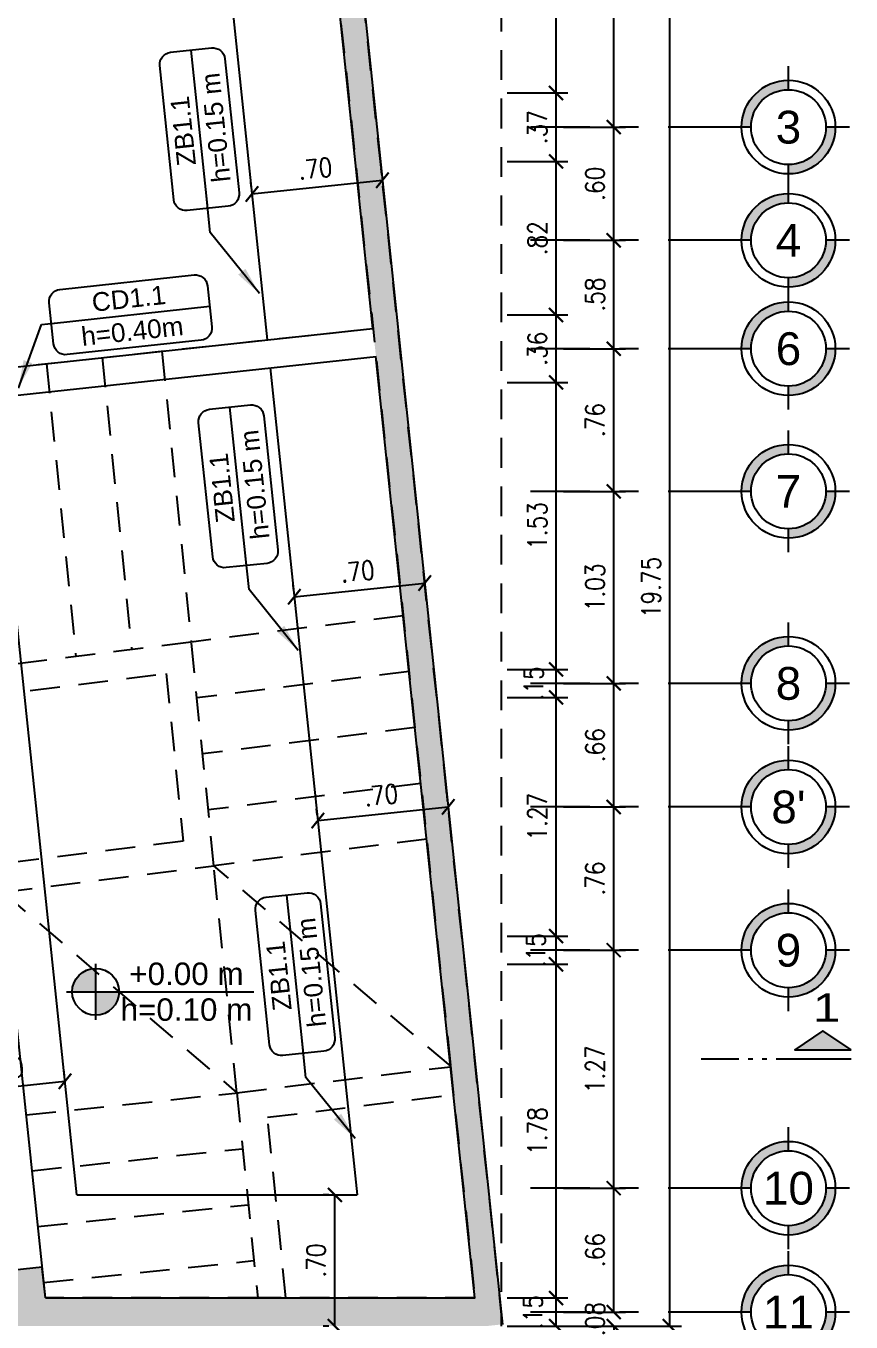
# Model space of a CAD drawing. Header units: millimetres. Extents: x -2.2 to 45.5, y -6.4 to 21.6.
# Drawn here: x 23.22 to 27.62, y -0.05 to 6.87 of the extents above; entities that cross this region are included whole.
import ezdxf
from ezdxf.enums import TextEntityAlignment as Align

# ---------------------------------------------------------------- set-up
doc = ezdxf.new("R2010")
doc.units = ezdxf.units.MM
doc.header["$LTSCALE"] = 0.05
doc.linetypes.add('DASHDOT2', pattern=[12.7, 6.35, -3.175, 0, -3.175])
doc.linetypes.add('HIDDEN2', pattern=[4.7625, 3.175, -1.5875])
for name, color, linetype in [('ACOTADO', 2, 'Continuous'), ('CANT_INVIS', 2, 'HIDDEN2'), ('CIMENTACIÓN$0$CANT_VIS', 3, 'Continuous'), ('EJES', 1, 'DASHDOT2'), ('PLANTA BAJA$0$CONT_CORTE', 2, 'HIDDEN2'), ('PLANTA BAJA$0$PRETIL', 2, 'HIDDEN2'), ('TXT_IND', 2, 'Continuous')]:
    doc.layers.add(name, color=color, linetype=linetype)
doc.styles.add('ACOTAMIENTOS', font='romans.shx', dxfattribs={"width": 0.85})
doc.styles.add('ARIAL', font='arial.ttf')
doc.styles.get("Standard").update_dxf_attribs({"font": 'romans.shx'})
doc.dimstyles.new('ACOTA_50', dxfattribs={"dimscale": 0.05, "dimtxt": 2, "dimasz": 1.5, "dimexe": 1.25, "dimexo": 0.625, "dimgap": 1, "dimtad": 1, "dimzin": 4, "dimdsep": 46, "dimtxsty": 'ACOTAMIENTOS', "dimblk1": 'ARCHTICK', "dimblk2": 'ARCHTICK', "dimsah": 1, "dimcen": 1.5, "dimclrd": 1, "dimclre": 1, "dimclrt": 256, "dimadec": 0, "dimazin": 0, "dimtfac": 1, "dimtofl": 0, "dimtmove": 2, "dimatfit": 3, "dimfxl": 0, "dimtolj": 1, "dimtzin": 0, "dimarcsym": 0})

# ---------------------------------------------------------------- blocks, each defined once
blk = doc.blocks.new('EJE')
at = {"layer": 'EJES', "linetype": 'Continuous'}
for points in [[(-0.25, 0), (-0.2, 0, -0.414214), (0, 0.2), (0, 0.25, 0.414214)], [(0.25, 0), (0.2, 0, -0.414214), (0, -0.2), (0, -0.25, 0.414214)]]:
    blk.add_hatch(color=256, dxfattribs=at).paths.add_polyline_path(points)
at = {"layer": 'EJES', "color": 1, "linetype": 'Continuous'}
for p, q in [((0, 0.2), (0, 0.325)), ((-0.2, 0), (-0.325, 0)), ((0.325, 0), (0.2, 0)), ((0, -0.325), (0, -0.2))]:
    blk.add_line(p, q, dxfattribs=at)
at = {"layer": 'EJES', "color": 3, "linetype": 'Continuous'}
for radius in [0.25, 0.2]:
    blk.add_circle((0, 0), radius, dxfattribs=at)
at = {"layer": 'EJES', "color": 4, "linetype": 'Continuous', "style": 'ARIAL'}
blk.add_attdef('EJE', text='', height=0.175, dxfattribs=at).set_placement((0, 0), align=Align.MIDDLE_CENTER)
blk = doc.blocks.new('_ARCHTICK')
at = {"color": 0, "linetype": 'ByBlock', "const_width": 0.15}
blk.add_lwpolyline([(-0.5, -0.5), (0.5, 0.5)], dxfattribs=at)
blk = doc.blocks.new('*D19')
at = {"layer": 'ACOTADO', "color": 1, "lineweight": -2}
for p, q in [((26.3561, 0), (26.3561, 0.075)), ((26.0874, 0), (26.4186, 0)), ((26.0874, -0.075), (26.4186, -0.075)), ((26.3561, -0.075), (26.3561, -0.15))]:
    blk.add_line(p, q, dxfattribs=at)
at = {"layer": 'DEFPOINTS', "color": 0}
for p in [(26.0561, 0), (26.3561, 0), (26.0561, -0.075)]:
    blk.add_point(p, dxfattribs=at)
at = {"layer": 'ACOTADO', "color": 1, "lineweight": -2, "xscale": 0.07500000000000001, "yscale": 0.07500000000000001, "zscale": 0.07500000000000001}
for p, rotation in [((26.3561, 0), 270), ((26.3561, -0.075), 90)]:
    blk.add_blockref('_ARCHTICK', p, dxfattribs=dict(at, rotation=rotation))
at = {"layer": 'ACOTADO', "insert": (26.2561, -0.0375), "char_height": 0.1, "attachment_point": 5, "rotation": 90, "style": 'ACOTAMIENTOS'}
blk.add_mtext('\\A1;.08', dxfattribs=at)
blk = doc.blocks.new('*D20')
at = {"layer": 'ACOTADO', "color": 1, "lineweight": -2}
for p, q in [((26.0874, 0.661), (26.4186, 0.661)), ((26.3561, 0), (26.3561, 0.661)), ((26.0874, 0), (26.4186, 0))]:
    blk.add_line(p, q, dxfattribs=at)
at = {"layer": 'DEFPOINTS', "color": 0}
for p in [(26.0561, 0.661), (26.3561, 0.661), (26.0561, 0)]:
    blk.add_point(p, dxfattribs=at)
at = {"layer": 'ACOTADO', "color": 1, "lineweight": -2, "xscale": 0.07500000000000001, "yscale": 0.07500000000000001, "zscale": 0.07500000000000001}
for p, rotation in [((26.3561, 0.661), 90), ((26.3561, 0), 270)]:
    blk.add_blockref('_ARCHTICK', p, dxfattribs=dict(at, rotation=rotation))
at = {"layer": 'ACOTADO', "insert": (26.2561, 0.3305), "char_height": 0.1, "attachment_point": 5, "rotation": 90, "style": 'ACOTAMIENTOS'}
blk.add_mtext('\\A1;.66', dxfattribs=at)
blk = doc.blocks.new('*D21')
at = {"layer": 'ACOTADO', "color": 1, "lineweight": -2}
for p, q in [((26.0874, 1.9314), (26.4186, 1.9314)), ((26.3561, 0.661), (26.3561, 1.9314)), ((26.0874, 0.661), (26.4186, 0.661))]:
    blk.add_line(p, q, dxfattribs=at)
at = {"layer": 'DEFPOINTS', "color": 0}
for p in [(26.0561, 1.9314), (26.3561, 1.9314), (26.0561, 0.661)]:
    blk.add_point(p, dxfattribs=at)
at = {"layer": 'ACOTADO', "color": 1, "lineweight": -2, "xscale": 0.07500000000000001, "yscale": 0.07500000000000001, "zscale": 0.07500000000000001}
for p, rotation in [((26.3561, 1.9314), 90), ((26.3561, 0.661), 270)]:
    blk.add_blockref('_ARCHTICK', p, dxfattribs=dict(at, rotation=rotation))
at = {"layer": 'ACOTADO', "insert": (26.2561, 1.2962), "char_height": 0.1, "attachment_point": 5, "rotation": 90, "style": 'ACOTAMIENTOS'}
blk.add_mtext('\\A1;1.27', dxfattribs=at)
blk = doc.blocks.new('*D22')
at = {"layer": 'ACOTADO', "color": 1, "lineweight": -2}
for p, q in [((26.0874, 2.696), (26.4186, 2.696)), ((26.3561, 1.9314), (26.3561, 2.696)), ((26.0874, 1.9314), (26.4186, 1.9314))]:
    blk.add_line(p, q, dxfattribs=at)
at = {"layer": 'DEFPOINTS', "color": 0}
for p in [(26.0561, 2.696), (26.3561, 2.696), (26.0561, 1.9314)]:
    blk.add_point(p, dxfattribs=at)
at = {"layer": 'ACOTADO', "color": 1, "lineweight": -2, "xscale": 0.07500000000000001, "yscale": 0.07500000000000001, "zscale": 0.07500000000000001}
for p, rotation in [((26.3561, 2.696), 90), ((26.3561, 1.9314), 270)]:
    blk.add_blockref('_ARCHTICK', p, dxfattribs=dict(at, rotation=rotation))
at = {"layer": 'ACOTADO', "insert": (26.2561, 2.3137), "char_height": 0.1, "attachment_point": 5, "rotation": 90, "style": 'ACOTAMIENTOS'}
blk.add_mtext('\\A1;.76', dxfattribs=at)
blk = doc.blocks.new('*D23')
at = {"layer": 'ACOTADO', "color": 1, "lineweight": -2}
for p, q in [((26.0874, 3.3558), (26.4186, 3.3558)), ((26.3561, 2.696), (26.3561, 3.3558)), ((26.0874, 2.696), (26.4186, 2.696))]:
    blk.add_line(p, q, dxfattribs=at)
at = {"layer": 'DEFPOINTS', "color": 0}
for p in [(26.0561, 3.3558), (26.3561, 3.3558), (26.0561, 2.696)]:
    blk.add_point(p, dxfattribs=at)
at = {"layer": 'ACOTADO', "color": 1, "lineweight": -2, "xscale": 0.07500000000000001, "yscale": 0.07500000000000001, "zscale": 0.07500000000000001}
for p, rotation in [((26.3561, 3.3558), 90), ((26.3561, 2.696), 270)]:
    blk.add_blockref('_ARCHTICK', p, dxfattribs=dict(at, rotation=rotation))
at = {"layer": 'ACOTADO', "insert": (26.2561, 3.0259), "char_height": 0.1, "attachment_point": 5, "rotation": 90, "style": 'ACOTAMIENTOS'}
blk.add_mtext('\\A1;.66', dxfattribs=at)
blk = doc.blocks.new('*D24')
at = {"layer": 'ACOTADO', "color": 1, "lineweight": -2}
for p, q in [((26.0874, 4.3808), (26.4186, 4.3808)), ((26.3561, 3.3558), (26.3561, 4.3808)), ((26.0874, 3.3558), (26.4186, 3.3558))]:
    blk.add_line(p, q, dxfattribs=at)
at = {"layer": 'DEFPOINTS', "color": 0}
for p in [(26.0561, 4.3808), (26.3561, 4.3808), (26.0561, 3.3558)]:
    blk.add_point(p, dxfattribs=at)
at = {"layer": 'ACOTADO', "color": 1, "lineweight": -2, "xscale": 0.07500000000000001, "yscale": 0.07500000000000001, "zscale": 0.07500000000000001}
for p, rotation in [((26.3561, 4.3808), 90), ((26.3561, 3.3558), 270)]:
    blk.add_blockref('_ARCHTICK', p, dxfattribs=dict(at, rotation=rotation))
at = {"layer": 'ACOTADO', "insert": (26.2561, 3.8683), "char_height": 0.1, "attachment_point": 5, "rotation": 90, "style": 'ACOTAMIENTOS'}
blk.add_mtext('\\A1;1.03', dxfattribs=at)
blk = doc.blocks.new('*D25')
at = {"layer": 'ACOTADO', "color": 1, "lineweight": -2}
for p, q in [((26.0874, 5.1424), (26.4186, 5.1424)), ((26.3561, 4.3808), (26.3561, 5.1424)), ((26.0874, 4.3808), (26.4186, 4.3808))]:
    blk.add_line(p, q, dxfattribs=at)
at = {"layer": 'DEFPOINTS', "color": 0}
for p in [(26.0561, 5.1424), (26.3561, 5.1424), (26.0561, 4.3808)]:
    blk.add_point(p, dxfattribs=at)
at = {"layer": 'ACOTADO', "color": 1, "lineweight": -2, "xscale": 0.07500000000000001, "yscale": 0.07500000000000001, "zscale": 0.07500000000000001}
for p, rotation in [((26.3561, 5.1424), 90), ((26.3561, 4.3808), 270)]:
    blk.add_blockref('_ARCHTICK', p, dxfattribs=dict(at, rotation=rotation))
at = {"layer": 'ACOTADO', "insert": (26.2561, 4.7616), "char_height": 0.1, "attachment_point": 5, "rotation": 90, "style": 'ACOTAMIENTOS'}
blk.add_mtext('\\A1;.76', dxfattribs=at)
blk = doc.blocks.new('*D26')
at = {"layer": 'ACOTADO', "color": 1, "lineweight": -2}
for p, q in [((26.0874, 5.721), (26.4186, 5.721)), ((26.3561, 5.1424), (26.3561, 5.721)), ((26.0874, 5.1424), (26.4186, 5.1424))]:
    blk.add_line(p, q, dxfattribs=at)
at = {"layer": 'DEFPOINTS', "color": 0}
for p in [(26.0561, 5.721), (26.3561, 5.721), (26.0561, 5.1424)]:
    blk.add_point(p, dxfattribs=at)
at = {"layer": 'ACOTADO', "color": 1, "lineweight": -2, "xscale": 0.07500000000000001, "yscale": 0.07500000000000001, "zscale": 0.07500000000000001}
for p, rotation in [((26.3561, 5.721), 90), ((26.3561, 5.1424), 270)]:
    blk.add_blockref('_ARCHTICK', p, dxfattribs=dict(at, rotation=rotation))
at = {"layer": 'ACOTADO', "insert": (26.2561, 5.4317), "char_height": 0.1, "attachment_point": 5, "rotation": 90, "style": 'ACOTAMIENTOS'}
blk.add_mtext('\\A1;.58', dxfattribs=at)
blk = doc.blocks.new('*D27')
at = {"layer": 'ACOTADO', "color": 1, "lineweight": -2}
for p, q in [((26.0874, 6.325), (26.4186, 6.325)), ((26.3561, 5.721), (26.3561, 6.325)), ((26.0874, 5.721), (26.4186, 5.721))]:
    blk.add_line(p, q, dxfattribs=at)
at = {"layer": 'DEFPOINTS', "color": 0}
for p in [(26.0561, 6.325), (26.3561, 6.325), (26.0561, 5.721)]:
    blk.add_point(p, dxfattribs=at)
at = {"layer": 'ACOTADO', "color": 1, "lineweight": -2, "xscale": 0.07500000000000001, "yscale": 0.07500000000000001, "zscale": 0.07500000000000001}
for p, rotation in [((26.3561, 6.325), 90), ((26.3561, 5.721), 270)]:
    blk.add_blockref('_ARCHTICK', p, dxfattribs=dict(at, rotation=rotation))
at = {"layer": 'ACOTADO', "insert": (26.2561, 6.023), "char_height": 0.1, "attachment_point": 5, "rotation": 90, "style": 'ACOTAMIENTOS'}
blk.add_mtext('\\A1;.60', dxfattribs=at)
blk = doc.blocks.new('*D28')
at = {"layer": 'ACOTADO', "color": 1, "lineweight": -2}
for p, q in [((26.0874, 8.7903), (26.4186, 8.7903)), ((26.3561, 6.325), (26.3561, 8.7903)), ((26.0874, 6.325), (26.4186, 6.325))]:
    blk.add_line(p, q, dxfattribs=at)
at = {"layer": 'DEFPOINTS', "color": 0}
for p in [(26.0561, 8.7903), (26.3561, 8.7903), (26.0561, 6.325)]:
    blk.add_point(p, dxfattribs=at)
at = {"layer": 'ACOTADO', "color": 1, "lineweight": -2, "xscale": 0.07500000000000001, "yscale": 0.07500000000000001, "zscale": 0.07500000000000001}
for p, rotation in [((26.3561, 8.7903), 90), ((26.3561, 6.325), 270)]:
    blk.add_blockref('_ARCHTICK', p, dxfattribs=dict(at, rotation=rotation))
at = {"layer": 'ACOTADO', "insert": (26.2561, 7.2407), "char_height": 0.1, "attachment_point": 5, "rotation": 90, "style": 'ACOTAMIENTOS'}
blk.add_mtext('\\A1;2.47', dxfattribs=at)
blk = doc.blocks.new('*D58')
at = {"layer": 'ACOTADO', "color": 1, "lineweight": -2}
for p, q in [((26.3874, 19.6733), (26.7186, 19.6733)), ((26.6561, -0.075), (26.6561, 19.6733)), ((26.3874, -0.075), (26.7186, -0.075))]:
    blk.add_line(p, q, dxfattribs=at)
at = {"layer": 'DEFPOINTS', "color": 0}
for p in [(26.3561, 19.6733), (26.6561, 19.6733), (26.3561, -0.075)]:
    blk.add_point(p, dxfattribs=at)
at = {"layer": 'ACOTADO', "color": 1, "lineweight": -2, "xscale": 0.07500000000000001, "yscale": 0.07500000000000001, "zscale": 0.07500000000000001}
for p, rotation in [((26.6561, 19.6733), 90), ((26.6561, -0.075), 270)]:
    blk.add_blockref('_ARCHTICK', p, dxfattribs=dict(at, rotation=rotation))
at = {"layer": 'ACOTADO', "insert": (26.5561, 3.8683), "char_height": 0.1, "attachment_point": 5, "rotation": 90, "style": 'ACOTAMIENTOS'}
blk.add_mtext('\\A1;19.75', dxfattribs=at)
blk = doc.blocks.new('CORTE')
at = {"layer": 'TXT_IND'}
blk.add_hatch(color=7, dxfattribs=at).paths.add_polyline_path([(-0.8, 0.05), (-0.5, 0.05), (-0.65, 0.15)])
at = {"layer": 'TXT_IND', "color": 7}
for p, q in [((-0.8, 0), (-0.4, 0)), ((-0.35, 0), (-0.325, 0)), ((-0.275, 0), (-0.25, 0)), ((-0.2, 0), (0, 0))]:
    blk.add_line(p, q, dxfattribs=at)
blk.add_lwpolyline([(-0.8, 0.05), (-0.65, 0.15), (-0.5, 0.05)], close=True, dxfattribs=at)
at = {"layer": 'TXT_IND', "color": 7, "style": 'ARIAL', "text_generation_flag": 6, "width": 1.25}
blk.add_attdef('1', text='', height=0.15, rotation=180, dxfattribs=at).set_placement((-0.65, 0.275), align=Align.MIDDLE_CENTER)
blk = doc.blocks.new('*D124')
at = {"layer": 'ACOTADO', "color": 1, "lineweight": -2}
for p, q in [((24.8358, 0.625), (24.8046, 0.625)), ((24.8671, -0.075), (24.8671, 0.625)), ((24.8358, -0.075), (24.8046, -0.075))]:
    blk.add_line(p, q, dxfattribs=at)
at = {"layer": 'DEFPOINTS', "color": 0}
for p in [(24.8671, 0.625), (24.8671, 0.625), (24.8671, -0.075)]:
    blk.add_point(p, dxfattribs=at)
at = {"layer": 'ACOTADO', "color": 1, "lineweight": -2, "xscale": 0.07500000000000001, "yscale": 0.07500000000000001, "zscale": 0.07500000000000001}
for p, rotation in [((24.8671, 0.625), 90), ((24.8671, -0.075), 270)]:
    blk.add_blockref('_ARCHTICK', p, dxfattribs=dict(at, rotation=rotation))
at = {"layer": 'ACOTADO', "insert": (24.7671, 0.275), "char_height": 0.1, "attachment_point": 5, "rotation": 90, "style": 'ACOTAMIENTOS'}
blk.add_mtext('\\A1;.70', dxfattribs=at)
blk = doc.blocks.new('*D135')
at = {"layer": 'ACOTADO', "color": 1, "lineweight": -2}
for p, q in [((23.4235, 1.2628), (23.4202, 1.2939)), ((22.8267, 1.2001), (22.8235, 1.2312)), ((22.83, 1.169), (23.4267, 1.2317))]:
    blk.add_line(p, q, dxfattribs=at)
at = {"layer": 'DEFPOINTS', "color": 0}
for p in [(23.4267, 1.2317), (23.4267, 1.2317), (22.83, 1.169)]:
    blk.add_point(p, dxfattribs=at)
at = {"layer": 'ACOTADO', "color": 1, "lineweight": -2, "xscale": 0.07500000000000001, "yscale": 0.07500000000000001, "zscale": 0.07500000000000001}
for p, rotation in [((23.4267, 1.2317), 5.999999999999906), ((22.83, 1.169), 185.9999999999999)]:
    blk.add_blockref('_ARCHTICK', p, dxfattribs=dict(at, rotation=rotation))
at = {"layer": 'ACOTADO', "insert": (23.1179, 1.2998), "char_height": 0.1, "attachment_point": 5, "rotation": 6, "style": 'ACOTAMIENTOS'}
blk.add_mtext('\\A1;.60', dxfattribs=at)
blk = doc.blocks.new('*D139')
at = {"layer": 'ACOTADO', "color": 1, "lineweight": -2}
for p, q in [((25.4695, 2.7277), (25.4662, 2.7587)), ((24.7733, 2.6545), (24.77, 2.6856)), ((24.7766, 2.6234), (25.4727, 2.6966))]:
    blk.add_line(p, q, dxfattribs=at)
at = {"layer": 'DEFPOINTS', "color": 0}
for p in [(25.4727, 2.6966), (25.4727, 2.6966), (24.7766, 2.6234)]:
    blk.add_point(p, dxfattribs=at)
at = {"layer": 'ACOTADO', "color": 1, "lineweight": -2, "xscale": 0.07500000000000001, "yscale": 0.07500000000000001, "zscale": 0.07500000000000001}
for p, rotation in [((25.4727, 2.6966), 5.999999999999244), ((24.7766, 2.6234), 185.9999999999993)]:
    blk.add_blockref('_ARCHTICK', p, dxfattribs=dict(at, rotation=rotation))
at = {"layer": 'ACOTADO', "insert": (25.1142, 2.7594), "char_height": 0.1, "attachment_point": 5, "rotation": 6, "style": 'ACOTAMIENTOS'}
blk.add_mtext('\\A1;.70', dxfattribs=at)
blk = doc.blocks.new('*D140')
at = {"layer": 'ACOTADO', "color": 1, "lineweight": -2}
for p, q in [((25.3439, 3.9224), (25.3406, 3.9535)), ((24.6477, 3.8493), (24.6445, 3.8803)), ((24.651, 3.8182), (25.3472, 3.8913))]:
    blk.add_line(p, q, dxfattribs=at)
at = {"layer": 'DEFPOINTS', "color": 0}
for p in [(25.3472, 3.8913), (25.3472, 3.8913), (24.651, 3.8182)]:
    blk.add_point(p, dxfattribs=at)
at = {"layer": 'ACOTADO', "color": 1, "lineweight": -2, "xscale": 0.07500000000000001, "yscale": 0.07500000000000001, "zscale": 0.07500000000000001}
for p, rotation in [((25.3472, 3.8913), 5.999999999999143), ((24.651, 3.8182), 185.9999999999991)]:
    blk.add_blockref('_ARCHTICK', p, dxfattribs=dict(at, rotation=rotation))
at = {"layer": 'ACOTADO', "insert": (24.9886, 3.9542), "char_height": 0.1, "attachment_point": 5, "rotation": 6, "style": 'ACOTAMIENTOS'}
blk.add_mtext('\\A1;.70', dxfattribs=at)
blk = doc.blocks.new('*D141')
at = {"layer": 'ACOTADO', "color": 1, "lineweight": -2}
for p, q in [((25.1179, 6.0725), (25.1146, 6.1036)), ((24.4217, 5.9994), (24.4185, 6.0304)), ((24.425, 5.9683), (25.1212, 6.0415))]:
    blk.add_line(p, q, dxfattribs=at)
at = {"layer": 'DEFPOINTS', "color": 0}
for p in [(25.1212, 6.0415), (25.1212, 6.0415), (24.425, 5.9683)]:
    blk.add_point(p, dxfattribs=at)
at = {"layer": 'ACOTADO', "color": 1, "lineweight": -2, "xscale": 0.07500000000000001, "yscale": 0.07500000000000001, "zscale": 0.07500000000000001}
for p, rotation in [((25.1212, 6.0415), 5.999999999999399), ((24.425, 5.9683), 185.9999999999994)]:
    blk.add_blockref('_ARCHTICK', p, dxfattribs=dict(at, rotation=rotation))
at = {"layer": 'ACOTADO', "insert": (24.7626, 6.1043), "char_height": 0.1, "attachment_point": 5, "rotation": 6, "style": 'ACOTAMIENTOS'}
blk.add_mtext('\\A1;.70', dxfattribs=at)
blk = doc.blocks.new('*D247')
at = {"layer": 'ACOTADO', "color": 1, "lineweight": -2}
for p, q in [((25.7874, 0.075), (26.1108, 0.075)), ((26.0483, -0.075), (26.0483, 0.075)), ((25.7874, -0.075), (26.1108, -0.075))]:
    blk.add_line(p, q, dxfattribs=at)
at = {"layer": 'DEFPOINTS', "color": 0}
for p in [(25.7561, 0.075), (26.0483, 0.075), (25.7561, -0.075)]:
    blk.add_point(p, dxfattribs=at)
at = {"layer": 'ACOTADO', "color": 1, "lineweight": -2, "xscale": 0.07500000000000001, "yscale": 0.07500000000000001, "zscale": 0.07500000000000001}
for p, rotation in [((26.0483, 0.075), 90), ((26.0483, -0.075), 270)]:
    blk.add_blockref('_ARCHTICK', p, dxfattribs=dict(at, rotation=rotation))
at = {"layer": 'ACOTADO', "insert": (25.9246, 0), "char_height": 0.1, "attachment_point": 5, "rotation": 90, "style": 'ACOTAMIENTOS'}
blk.add_mtext('\\A1;.15', dxfattribs=at)
blk = doc.blocks.new('*D248')
at = {"layer": 'ACOTADO', "color": 1, "lineweight": -2}
for p, q in [((25.7874, 1.8564), (26.1108, 1.8564)), ((26.0483, 0.075), (26.0483, 1.8564)), ((25.7874, 0.075), (26.1108, 0.075))]:
    blk.add_line(p, q, dxfattribs=at)
at = {"layer": 'DEFPOINTS', "color": 0}
for p in [(25.7561, 1.8564), (26.0483, 1.8564), (25.7561, 0.075)]:
    blk.add_point(p, dxfattribs=at)
at = {"layer": 'ACOTADO', "color": 1, "lineweight": -2, "xscale": 0.07500000000000001, "yscale": 0.07500000000000001, "zscale": 0.07500000000000001}
for p, rotation in [((26.0483, 1.8564), 90), ((26.0483, 0.075), 270)]:
    blk.add_blockref('_ARCHTICK', p, dxfattribs=dict(at, rotation=rotation))
at = {"layer": 'ACOTADO', "insert": (25.9483, 0.9657), "char_height": 0.1, "attachment_point": 5, "rotation": 90, "style": 'ACOTAMIENTOS'}
blk.add_mtext('\\A1;1.78', dxfattribs=at)
blk = doc.blocks.new('*D249')
at = {"layer": 'ACOTADO', "color": 1, "lineweight": -2}
for p, q in [((25.7874, 2.0064), (26.1108, 2.0064)), ((26.0483, 1.8564), (26.0483, 2.0064)), ((25.7874, 1.8564), (26.1108, 1.8564))]:
    blk.add_line(p, q, dxfattribs=at)
at = {"layer": 'DEFPOINTS', "color": 0}
for p in [(25.7561, 2.0064), (26.0483, 2.0064), (25.7561, 1.8564)]:
    blk.add_point(p, dxfattribs=at)
at = {"layer": 'ACOTADO', "color": 1, "lineweight": -2, "xscale": 0.07500000000000001, "yscale": 0.07500000000000001, "zscale": 0.07500000000000001}
for p, rotation in [((26.0483, 2.0064), 90), ((26.0483, 1.8564), 270)]:
    blk.add_blockref('_ARCHTICK', p, dxfattribs=dict(at, rotation=rotation))
at = {"layer": 'ACOTADO', "insert": (25.9403, 1.9314), "char_height": 0.1, "attachment_point": 5, "rotation": 90, "style": 'ACOTAMIENTOS'}
blk.add_mtext('\\A1;.15', dxfattribs=at)
blk = doc.blocks.new('*D250')
at = {"layer": 'ACOTADO', "color": 1, "lineweight": -2}
for p, q in [((25.7874, 3.2808), (26.1108, 3.2808)), ((26.0483, 2.0064), (26.0483, 3.2808)), ((25.7874, 2.0064), (26.1108, 2.0064))]:
    blk.add_line(p, q, dxfattribs=at)
at = {"layer": 'DEFPOINTS', "color": 0}
for p in [(25.7561, 3.2808), (26.0483, 3.2808), (25.7561, 2.0064)]:
    blk.add_point(p, dxfattribs=at)
at = {"layer": 'ACOTADO', "color": 1, "lineweight": -2, "xscale": 0.07500000000000001, "yscale": 0.07500000000000001, "zscale": 0.07500000000000001}
for p, rotation in [((26.0483, 3.2808), 90), ((26.0483, 2.0064), 270)]:
    blk.add_blockref('_ARCHTICK', p, dxfattribs=dict(at, rotation=rotation))
at = {"layer": 'ACOTADO', "insert": (25.9483, 2.6436), "char_height": 0.1, "attachment_point": 5, "rotation": 90, "style": 'ACOTAMIENTOS'}
blk.add_mtext('\\A1;1.27', dxfattribs=at)
blk = doc.blocks.new('*D251')
at = {"layer": 'ACOTADO', "color": 1, "lineweight": -2}
for p, q in [((25.7874, 3.4308), (26.1108, 3.4308)), ((26.0483, 3.2808), (26.0483, 3.4308)), ((25.7874, 3.2808), (26.1108, 3.2808))]:
    blk.add_line(p, q, dxfattribs=at)
at = {"layer": 'DEFPOINTS', "color": 0}
for p in [(25.7561, 3.4308), (26.0483, 3.4308), (25.7561, 3.2808)]:
    blk.add_point(p, dxfattribs=at)
at = {"layer": 'ACOTADO', "color": 1, "lineweight": -2, "xscale": 0.07500000000000001, "yscale": 0.07500000000000001, "zscale": 0.07500000000000001}
for p, rotation in [((26.0483, 3.4308), 90), ((26.0483, 3.2808), 270)]:
    blk.add_blockref('_ARCHTICK', p, dxfattribs=dict(at, rotation=rotation))
at = {"layer": 'ACOTADO', "insert": (25.9288, 3.3558), "char_height": 0.1, "attachment_point": 5, "rotation": 90, "style": 'ACOTAMIENTOS'}
blk.add_mtext('\\A1;.15', dxfattribs=at)
blk = doc.blocks.new('*D252')
at = {"layer": 'ACOTADO', "color": 1, "lineweight": -2}
for p, q in [((25.7874, 4.9624), (26.1108, 4.9624)), ((26.0483, 3.4308), (26.0483, 4.9624)), ((25.7874, 3.4308), (26.1108, 3.4308))]:
    blk.add_line(p, q, dxfattribs=at)
at = {"layer": 'DEFPOINTS', "color": 0}
for p in [(25.7561, 4.9624), (26.0483, 4.9624), (25.7561, 3.4308)]:
    blk.add_point(p, dxfattribs=at)
at = {"layer": 'ACOTADO', "color": 1, "lineweight": -2, "xscale": 0.07500000000000001, "yscale": 0.07500000000000001, "zscale": 0.07500000000000001}
for p, rotation in [((26.0483, 4.9624), 90), ((26.0483, 3.4308), 270)]:
    blk.add_blockref('_ARCHTICK', p, dxfattribs=dict(at, rotation=rotation))
at = {"layer": 'ACOTADO', "insert": (25.9483, 4.1966), "char_height": 0.1, "attachment_point": 5, "rotation": 90, "style": 'ACOTAMIENTOS'}
blk.add_mtext('\\A1;1.53', dxfattribs=at)
blk = doc.blocks.new('*D253')
at = {"layer": 'ACOTADO', "color": 1, "lineweight": -2}
for p, q in [((25.7874, 5.3224), (26.1108, 5.3224)), ((26.0483, 4.9624), (26.0483, 5.3224)), ((25.7874, 4.9624), (26.1108, 4.9624))]:
    blk.add_line(p, q, dxfattribs=at)
at = {"layer": 'DEFPOINTS', "color": 0}
for p in [(25.7561, 5.3224), (26.0483, 5.3224), (25.7561, 4.9624)]:
    blk.add_point(p, dxfattribs=at)
at = {"layer": 'ACOTADO', "color": 1, "lineweight": -2, "xscale": 0.07500000000000001, "yscale": 0.07500000000000001, "zscale": 0.07500000000000001}
for p, rotation in [((26.0483, 5.3224), 90), ((26.0483, 4.9624), 270)]:
    blk.add_blockref('_ARCHTICK', p, dxfattribs=dict(at, rotation=rotation))
at = {"layer": 'ACOTADO', "insert": (25.9483, 5.1424), "char_height": 0.1, "attachment_point": 5, "rotation": 90, "style": 'ACOTAMIENTOS'}
blk.add_mtext('\\A1;.36', dxfattribs=at)
blk = doc.blocks.new('*D254')
at = {"layer": 'ACOTADO', "color": 1, "lineweight": -2}
for p, q in [((25.7874, 6.1425), (26.1108, 6.1425)), ((26.0483, 5.3224), (26.0483, 6.1425)), ((25.7874, 5.3224), (26.1108, 5.3224))]:
    blk.add_line(p, q, dxfattribs=at)
at = {"layer": 'DEFPOINTS', "color": 0}
for p in [(25.7561, 6.1425), (26.0483, 6.1425), (25.7561, 5.3224)]:
    blk.add_point(p, dxfattribs=at)
at = {"layer": 'ACOTADO', "color": 1, "lineweight": -2, "xscale": 0.07500000000000001, "yscale": 0.07500000000000001, "zscale": 0.07500000000000001}
for p, rotation in [((26.0483, 6.1425), 90), ((26.0483, 5.3224), 270)]:
    blk.add_blockref('_ARCHTICK', p, dxfattribs=dict(at, rotation=rotation))
at = {"layer": 'ACOTADO', "insert": (25.9483, 5.7324), "char_height": 0.1, "attachment_point": 5, "rotation": 90, "style": 'ACOTAMIENTOS'}
blk.add_mtext('\\A1;.82', dxfattribs=at)
blk = doc.blocks.new('*D255')
at = {"layer": 'ACOTADO', "color": 1, "lineweight": -2}
for p, q in [((25.7874, 6.5075), (26.1108, 6.5075)), ((26.0483, 6.1425), (26.0483, 6.5075)), ((25.7874, 6.1425), (26.1108, 6.1425))]:
    blk.add_line(p, q, dxfattribs=at)
at = {"layer": 'DEFPOINTS', "color": 0}
for p in [(25.7561, 6.5075), (26.0483, 6.5075), (25.7561, 6.1425)]:
    blk.add_point(p, dxfattribs=at)
at = {"layer": 'ACOTADO', "color": 1, "lineweight": -2, "xscale": 0.07500000000000001, "yscale": 0.07500000000000001, "zscale": 0.07500000000000001}
for p, rotation in [((26.0483, 6.5075), 90), ((26.0483, 6.1425), 270)]:
    blk.add_blockref('_ARCHTICK', p, dxfattribs=dict(at, rotation=rotation))
at = {"layer": 'ACOTADO', "insert": (25.9483, 6.325), "char_height": 0.1, "attachment_point": 5, "rotation": 90, "style": 'ACOTAMIENTOS'}
blk.add_mtext('\\A1;.37', dxfattribs=at)
blk = doc.blocks.new('*D256')
at = {"layer": 'ACOTADO', "color": 1, "lineweight": -2}
for p, q in [((25.7874, 7.5838), (26.1108, 7.5838)), ((26.0483, 6.5075), (26.0483, 7.5838)), ((25.7874, 6.5075), (26.1108, 6.5075))]:
    blk.add_line(p, q, dxfattribs=at)
at = {"layer": 'DEFPOINTS', "color": 0}
for p in [(25.7561, 7.5838), (26.0483, 7.5838), (25.7561, 6.5075)]:
    blk.add_point(p, dxfattribs=at)
at = {"layer": 'ACOTADO', "color": 1, "lineweight": -2, "xscale": 0.07500000000000001, "yscale": 0.07500000000000001, "zscale": 0.07500000000000001}
for p, rotation in [((26.0483, 7.5838), 90), ((26.0483, 6.5075), 270)]:
    blk.add_blockref('_ARCHTICK', p, dxfattribs=dict(at, rotation=rotation))
at = {"layer": 'ACOTADO', "insert": (25.9483, 7.0456), "char_height": 0.1, "attachment_point": 5, "rotation": 90, "style": 'ACOTAMIENTOS'}
blk.add_mtext('\\A1;1.08', dxfattribs=at)
blk = doc.blocks.new('ETZ')
at = {"layer": 'TXT_IND', "color": 1}
blk.add_line((-0.425, 0), (0.425, 0), dxfattribs=at)
at = {"layer": 'TXT_IND', "color": 2}
blk.add_lwpolyline([(-0.36, -0.175, -0.414214), (-0.425, -0.11), (-0.425, 0.11, -0.414214), (-0.36, 0.175), (0.36, 0.175, -0.414214), (0.425, 0.11), (0.425, -0.11, -0.414214), (0.36, -0.175)], format="xyb", close=True, dxfattribs=at)
at = {"layer": 'TXT_IND', "color": 3, "width": 0.95}
for tag, p in [('ZAPATA', (0, 0.0875)), ('h=', (0, -0.0875))]:
    blk.add_attdef(tag, text='', height=0.1, rotation=0.00023, dxfattribs=at).set_placement(p, align=Align.MIDDLE_CENTER)
blk = doc.blocks.new('NIVEL-PLANTA')
at = {"layer": 'TXT_IND'}
for points in [[(-0.47, 0), (-0.345, 0), (-0.345, 0.125, 0.414214)], [(-0.345, -0.125, 0.414214), (-0.22, 0), (-0.345, 0)]]:
    blk.add_hatch(color=1, dxfattribs=at).paths.add_polyline_path(points)
for p, q in [((-0.345, 0.15), (-0.345, -0.15)), ((-0.5, 0), (0.5, 0)), ((-0.22, 0), (0.5, 0))]:
    blk.add_line(p, q, dxfattribs=at)
at = {"layer": 'TXT_IND', "color": 3}
blk.add_circle((-0.345, 0), 0.125, dxfattribs=at)
at = {"layer": 'TXT_IND', "style": 'ARIAL'}
blk.add_attdef('NIVEL', text='', height=0.12, dxfattribs=at).set_placement((0.14, 0), align=Align.BOTTOM_CENTER)
at = {"layer": 'TXT_IND', "style": 'ARIAL', "width": 0.95}
blk.add_attdef('PERALTE', text='', height=0.12, dxfattribs=at).set_placement((0.14, -0.1911), align=Align.BOTTOM_CENTER)
blk = doc.blocks.new('PLANTA BAJA')
at = {"layer": 'PLANTA BAJA$0$PRETIL'}
h = blk.add_hatch(dxfattribs=at)
h.set_pattern_fill('DOTS', color=256, scale=0.03)
h.paths.add_polyline_path([(24.9803, 7.3819), (24.9494, 7.4044), (24.8458, 7.3935), (25.4848, 1.3137), (25.4893, 1.3099), (25.4853, 1.3095), (25.615, 0.075), (24.4555, 0.075), (23.3221, 0.075), (23.3047, 0.2399), (23.1556, 0.2242), (23.1712, 0.075), (20.0577, 0.075), (20.0577, 0.225), (19.9077, 0.225), (19.9077, 0.075), (16.2038, 0.075), (16.2038, 0.225), (16.0538, 0.225), (16.0538, 0.075), (12.4929, 0.075), (12.4929, 0.736), (12.3429, 0.736), (12.3429, 0.075), (0.0425, 0.075), (0.0425, 0.736), (-0.1075, 0.736), (-0.1075, -0.075), (25.6746, -0.075), (25.7631, -0.0657)])
at = {"layer": 'PLANTA BAJA$0$CONT_CORTE'}
for p, q in [((25.7631, -0.0657), (24.9776, 7.4074)), ((24.8458, 7.3935), (25.4853, 1.3095)), ((25.4848, 1.3137), (25.615, 0.075)), ((23.3047, 0.2399), (23.1556, 0.2242)), ((23.3221, 0.075), (23.3047, 0.2399)), ((24.4555, 0.075), (23.3221, 0.075)), ((25.615, 0.075), (24.4555, 0.075))]:
    blk.add_line(p, q, dxfattribs=at)
at = {"layer": 'PLANTA BAJA$0$PRETIL'}
for p, q in [((22.7686, 5.002), (25.071, 5.2507)), ((23.9436, 5.1289), (24.1008, 3.5766)), ((23.3272, 5.0623), (23.4853, 3.4996)), ((23.6254, 5.0946), (23.7831, 3.5367)), ((25.2322, 3.717), (24.1007, 3.5766)), ((24.1007, 3.5763), (22.9689, 3.4353)), ((24.2216, 2.3821), (24.1007, 3.5763)), ((22.9846, 3.2861), (23.9669, 3.4085)), ((23.9669, 3.4085), (24.0576, 2.5128)), ((25.2636, 3.4187), (24.131, 3.2781)), ((25.295, 3.1203), (24.1613, 2.9796)), ((25.3263, 2.8218), (24.1914, 2.6806)), ((24.0576, 2.5128), (23.0787, 2.3909)), ((25.3577, 2.5234), (24.2218, 2.3821)), ((23.0943, 2.2417), (24.2216, 2.3821)), ((24.3441, 1.1709), (24.2215, 2.3821)), ((25.4849, 1.3136), (24.2216, 2.3823)), ((23.0943, 2.2417), (24.3441, 1.1709)), ((24.3441, 1.1709), (25.4853, 1.3095)), ((23.2193, 1.0527), (24.3531, 1.171)), ((24.3445, 1.1708), (24.4555, 0.075)), ((24.5085, 1.0396), (25.501, 1.1603)), ((24.6062, 0.075), (24.5085, 1.0396)), ((23.2504, 0.7543), (24.3748, 0.8716)), ((23.2816, 0.4559), (24.405, 0.5731)), ((23.3127, 0.1575), (24.4352, 0.2747))]:
    blk.add_line(p, q, dxfattribs=at)

msp = doc.modelspace()

# ---------------------------------------------------------------- linework, layer by layer
at = {"layer": 'CANT_INVIS', "color": 6}
msp.add_lwpolyline([(-0.3413, 8.8998), (-0.3413, 19.6752), (25.7561, 19.6733), (25.7561, -0.075)], dxfattribs=at)
at = {"layer": 'CIMENTACIÓN$0$CANT_VIS'}
for p, q in [((24.9776, 7.4074), (25.7631, -0.0657)), ((24.2814, 7.3342), (24.5068, 5.1901)), ((22.8038, 5.0058), (25.071, 5.2507)), ((22.8195, 4.8566), (25.0872, 5.1016)), ((24.5225, 5.0409), (24.9866, 0.625)), ((23.4905, 0.625), (24.9866, 0.625))]:
    msp.add_line(p, q, dxfattribs=at)
for points in [[(25.071, 5.2507), (24.8458, 7.3935), (24.9776, 7.4074)], [(23.3221, 0.075), (25.615, 0.075), (25.0867, 5.1016)], [(23.3221, 0.075), (22.8195, 4.8566)], [(23.4905, 0.625), (23.0433, 4.8801)]]:
    msp.add_lwpolyline(points, dxfattribs=at)
at = {"layer": 'EJES'}
for p, q in [((26.964, 6.325), (25.7561, 6.325)), ((26.964, 5.721), (25.7561, 5.721)), ((26.964, 5.1424), (25.7561, 5.1424)), ((26.964, 4.3808), (25.7561, 4.3808)), ((26.964, 3.3558), (25.7561, 3.3558)), ((26.964, 2.696), (25.7561, 2.696)), ((26.964, 1.9314), (25.7561, 1.9314)), ((26.964, 0.661), (25.7561, 0.661)), ((26.964, 0), (25.7561, 0))]:
    msp.add_line(p, q, dxfattribs=at)

# ---------------------------------------------------------------- block references
msp.add_blockref('PLANTA BAJA', (0, 0))
for p, values in [((27.289, 6.325), {'EJE': '3'}), ((27.289, 5.721), {'EJE': '4'}), ((27.289, 5.1424), {'EJE': '6'}), ((27.289, 4.3808), {'EJE': '7'}), ((27.289, 3.3558), {'EJE': '8'}), ((27.289, 2.696), {'EJE': "8'"}), ((27.289, 1.9314), {'EJE': '9'}), ((27.289, 0.661), {'EJE': '10'}), ((27.289, 0), {'EJE': '11'})]:
    msp.add_blockref('EJE', p, dxfattribs=at).add_auto_attribs(values)
at = {"layer": 'TXT_IND'}
ref = msp.add_blockref('ETZ', (24.1441, 6.3136), dxfattribs=dict(at, rotation=95.99999999999821))
ref.add_attrib('ZAPATA', 'ZB1.1', dxfattribs={"color": 3, "height": 0.1, "rotation": 95.9997, "style": 'ARIAL'}).set_placement((24.057, 6.3044), align=Align.MIDDLE_CENTER)
ref.add_attrib('h=', 'h=0.15 m', dxfattribs={"color": 3, "height": 0.1, "rotation": 95.9997, "style": 'ARIAL'}).set_placement((24.2311, 6.3227), align=Align.MIDDLE_CENTER)
ref = msp.add_blockref('ETZ', (23.7766, 5.3232), dxfattribs=dict(at, rotation=6.166475223912262))
ref.add_attrib('ZAPATA', 'CD1.1', dxfattribs={"color": 3, "height": 0.1, "rotation": 6.16617, "style": 'ARIAL'}).set_placement((23.7672, 5.4102), align=Align.MIDDLE_CENTER)
ref.add_attrib('h=', 'h=0.40m', dxfattribs={"color": 3, "height": 0.1, "rotation": 6.16617, "style": 'ARIAL'}).set_placement((23.786, 5.2362), align=Align.MIDDLE_CENTER)
ref = msp.add_blockref('ETZ', (24.3515, 4.4077), dxfattribs=dict(at, rotation=95.99999999999821))
ref.add_attrib('ZAPATA', 'ZB1.1', dxfattribs={"color": 3, "height": 0.1, "rotation": 95.9997, "style": 'ARIAL'}).set_placement((24.2645, 4.3986), align=Align.MIDDLE_CENTER)
ref.add_attrib('h=', 'h=0.15 m', dxfattribs={"color": 3, "height": 0.1, "rotation": 95.9997, "style": 'ARIAL'}).set_placement((24.4386, 4.4169), align=Align.MIDDLE_CENTER)
ref = msp.add_blockref('ETZ', (24.655, 1.8034), dxfattribs=dict(at, rotation=95.99999999999821))
ref.add_attrib('ZAPATA', 'ZB1.1', dxfattribs={"color": 3, "height": 0.1, "rotation": 95.9997, "style": 'ARIAL'}).set_placement((24.568, 1.7942), align=Align.MIDDLE_CENTER)
ref.add_attrib('h=', 'h=0.15 m', dxfattribs={"color": 3, "height": 0.1, "rotation": 95.9997, "style": 'ARIAL'}).set_placement((24.7421, 1.8125), align=Align.MIDDLE_CENTER)
ref = msp.add_blockref('NIVEL-PLANTA', (23.9351, 1.7096), dxfattribs=at)
ref.add_attrib('NIVEL', '+0.00 m', dxfattribs={"height": 0.12, "style": 'ARIAL'}).set_placement((24.0751, 1.7096), align=Align.BOTTOM_CENTER)
ref.add_attrib('PERALTE', 'h=0.10 m', dxfattribs={"height": 0.12, "style": 'ARIAL'}).set_placement((24.0751, 1.5185), align=Align.BOTTOM_CENTER)
ref = msp.add_blockref('CORTE', (26.8233, 1.3505), dxfattribs=dict(at, xscale=-1))
ref.add_attrib('1', '1', dxfattribs={"color": 7, "height": 0.15, "rotation": 180, "style": 'ARIAL', "text_generation_flag": 6, "width": 1.25}).set_placement((27.4928, 1.6255), align=Align.MIDDLE_CENTER)

# ---------------------------------------------------------------- dimensions: what is measured, and where the dimension line sits
at = {"layer": 'ACOTADO'}
for base, p1, p2, picture, middle, dimtype in [((26.6561, 19.6733), (26.3561, -0.075), (26.3561, 19.6733), '*D58', (26.5561, 3.8683), 160), ((26.3561, 8.7903), (26.0561, 6.325), (26.0561, 8.7903), '*D28', (26.2561, 7.2407), 160), ((26.0483, 0.075), (25.7561, -0.075), (25.7561, 0.075), '*D247', (25.9246, 0), 161), ((26.3561492999, 0), (26.0561492999, -0.075), (26.0561492999, 0), '*D19', (26.2561492999, -0.0375), 160)]:
    dim = msp.add_linear_dim(base=base, p1=p1, p2=p2, angle=90, dimstyle='ACOTA_50', dxfattribs=at)
    dim.commit()
    dim.dimension.update_dxf_attribs({"geometry": picture, "text_midpoint": middle, "dimtype": dimtype})
at = {"layer": 'ACOTADO', "color": 1}
for base, p1, p2, picture, middle in [((26.0483, 7.5838), (25.7561, 6.5075), (25.7561, 7.5838), '*D256', (25.9483, 7.0456)), ((26.0482834781, 6.5075130274), (25.7561492999, 6.1425130274), (25.7561492999, 6.5075130274), '*D255', (25.9482834781, 6.3250130274)), ((26.0483, 6.1425), (25.7561, 5.3224), (25.7561, 6.1425), '*D254', (25.9483, 5.7324)), ((26.0483, 5.3224), (25.7561, 4.9624), (25.7561, 5.3224), '*D253', (25.9483, 5.1424)), ((26.0483, 4.9624), (25.7561, 3.4308), (25.7561, 4.9624), '*D252', (25.9483, 4.1966)), ((26.0483, 3.2808), (25.7561, 2.0064), (25.7561, 3.2808), '*D250', (25.9483, 2.6436)), ((26.0483, 1.8564), (25.7561, 0.075), (25.7561, 1.8564), '*D248', (25.9483, 0.9657))]:
    dim = msp.add_linear_dim(base=base, p1=p1, p2=p2, angle=270, dimstyle='ACOTA_50', dxfattribs=at)
    dim.commit()
    dim.dimension.update_dxf_attribs({"geometry": picture, "text_midpoint": middle})
at = {"layer": 'ACOTADO'}
for base, p1, p2, picture, middle in [((26.3561, 6.325), (26.0561, 5.721), (26.0561, 6.325), '*D27', (26.2561, 6.023)), ((26.3561, 5.721), (26.0561, 5.1424), (26.0561, 5.721), '*D26', (26.2561, 5.4317)), ((26.3561, 5.1424), (26.0561, 4.3808), (26.0561, 5.1424), '*D25', (26.2561, 4.7616)), ((26.3561492999, 4.3808360982), (26.0561492999, 3.3558360982), (26.0561492999, 4.3808360982), '*D24', (26.2561492999, 3.8683360982)), ((26.3561, 3.3558), (26.0561, 2.696), (26.0561, 3.3558), '*D23', (26.2561, 3.0259)), ((26.3561, 2.696), (26.0561, 1.9314), (26.0561, 2.696), '*D22', (26.2561, 2.3137)), ((26.3561, 1.9314), (26.0561, 0.661), (26.0561, 1.9314), '*D21', (26.2561, 1.2962)), ((26.3561, 0.661), (26.0561, 0), (26.0561, 0.661), '*D20', (26.2561, 0.3305))]:
    dim = msp.add_linear_dim(base=base, p1=p1, p2=p2, angle=90, dimstyle='ACOTA_50', dxfattribs=at)
    dim.commit()
    dim.dimension.update_dxf_attribs({"geometry": picture, "text_midpoint": middle})
for p1, p2, picture, middle in [((24.425, 5.9683), (25.1212, 6.0415), '*D141', (24.7626, 6.1043)), ((24.651, 3.8182), (25.3472, 3.8913), '*D140', (24.9886, 3.9542)), ((24.7766, 2.6234), (25.4727, 2.6966), '*D139', (25.1142, 2.7594)), ((22.83, 1.169), (23.4267, 1.2317), '*D135', (23.1179, 1.2998)), ((24.8671, -0.075), (24.8671, 0.625), '*D124', (24.7671, 0.275))]:
    dim = msp.add_aligned_dim(p1=p1, p2=p2, distance=0, dimstyle='ACOTA_50', dxfattribs=at)
    dim.commit()
    dim.dimension.update_dxf_attribs({"geometry": picture, "text_midpoint": middle})
at = {"layer": 'ACOTADO', "color": 1}
for base, p1, p2, picture, middle in [((26.0483, 3.4308), (25.7561, 3.2808), (25.7561, 3.4308), '*D251', (25.9288, 3.3558)), ((26.0483, 2.0064), (25.7561, 1.8564), (25.7561, 2.0064), '*D249', (25.9403, 1.9314))]:
    dim = msp.add_linear_dim(base=base, p1=p1, p2=p2, angle=270, dimstyle='ACOTA_50', dxfattribs=at)
    dim.commit()
    dim.dimension.update_dxf_attribs({"geometry": picture, "text_midpoint": middle, "dimtype": 160})

# ---------------------------------------------------------------- leaders
at = {"layer": 'TXT_IND'}
for points in [[(24.4649, 5.4366), (24.202, 5.7623), (24.1797, 5.9741)], [(23.1777, 4.9324), (23.3011, 5.2718), (23.4373, 5.2865)], [(24.6724, 3.5308), (24.4095, 3.8565), (24.3872, 4.0683)], [(24.9759, 0.9264), (24.713, 1.2521), (24.6907, 1.4639)]]:
    msp.add_leader(points, dimstyle='ACOTA_50', override={"dimasz": 3, "dimgap": 1, "dimtad": 0}, dxfattribs=at)

doc.saveas('drawing.dxf')
